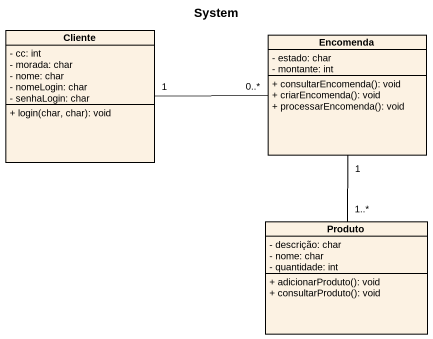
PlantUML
@startuml
title System
hide circle
hide empty members
skinparam classAttributeIconSize 0
class Cliente {
  - cc: int
  - morada: char
  - nome: char
  - nomeLogin: char
  - senhaLogin: char
  + login(char, char): void
}
class Encomenda {
  - estado: char
  - montante: int
  + consultarEncomenda(): void
  + criarEncomenda(): void
  + processarEncomenda(): void
}
class Produto {
  - descrição: char
  - nome: char
  - quantidade: int
  + adicionarProduto(): void
  + consultarProduto(): void
}
Cliente "1" -right- "0..*" Encomenda
Encomenda "1" -- "1..*" Produto
@enduml
